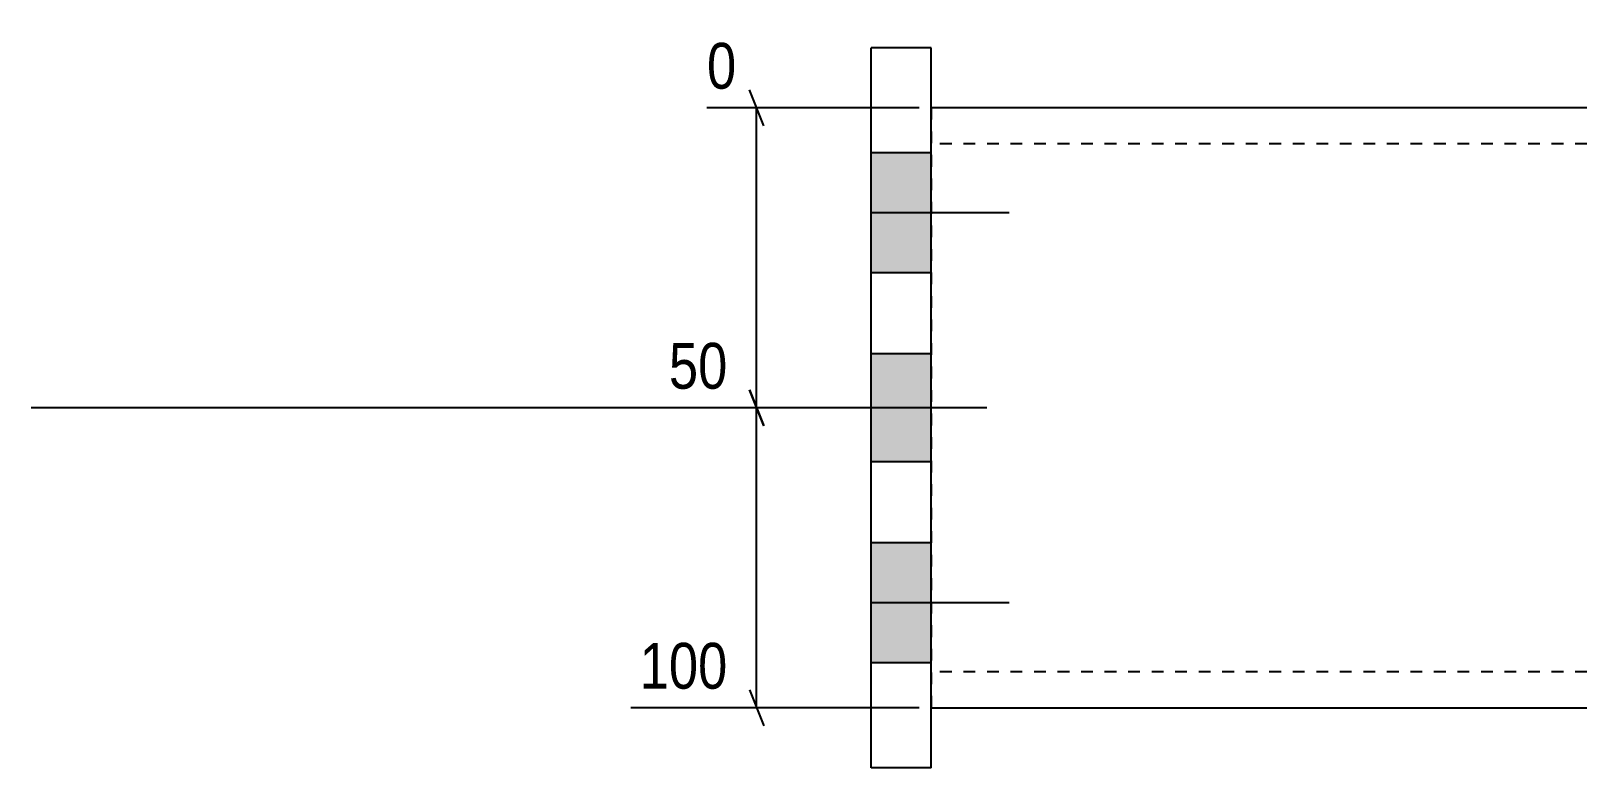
# Model space of a CAD drawing. Header units: millimetres. Extents: x -12 to 27782, y 5 to 703.
# Drawn here: x 17385.5 to 17644.8, y 4.8 to 127.6 of the extents above; entities that cross this region are included whole.
import ezdxf

# ---------------------------------------------------------------- set-up
doc = ezdxf.new("R2010")
doc.units = ezdxf.units.MM
doc.linetypes.add('DXK_LINE_DOT2', pattern=[3.9198, 1.9599, -1.9599])
doc.layers.add('MÅLSÆTNING', color=7, linetype='Continuous')
doc.layers.add('STÅL', color=7, linetype='Continuous')
doc.styles.add('Arial Narrow', font='ARIALN.TTF', dxfattribs={"height": 0.2})

msp = doc.modelspace()

# ---------------------------------------------------------------- hatches: boundary and pattern name
at = {"layer": 'STÅL', "linetype": 'Continuous'}
for points in [[(17535.55, 87.3), (17535.55, 107.3), (17525.55, 107.3), (17525.55, 87.3)], [(17525.55, 73.8), (17525.55, 55.8), (17535.55, 55.8), (17535.55, 73.8)], [(17525.55, 73.8), (17525.55, 55.8), (17535.55, 55.8), (17535.55, 73.8)], [(17535.55, 22.3), (17535.55, 42.3), (17525.55, 42.3), (17525.55, 22.3)]]:
    msp.add_hatch(color=96, dxfattribs=at).paths.add_polyline_path(points)

# ---------------------------------------------------------------- linework, layer by layer
at = {"layer": 'MÅLSÆTNING', "color": 7, "linetype": 'Continuous'}
for p, q in [((17507.64, 111.8), (17505.24, 117.8)), ((17533.55, 114.8), (17498.17, 114.8)), ((17506.44, 64.8), (17506.44, 114.8)), ((17505.24, 67.8), (17507.64, 61.8)), ((17507.64, 61.8), (17505.24, 67.8)), ((17523.55, 64.8), (17490.38, 64.8)), ((17523.55, 64.8), (17490.38, 64.8)), ((17506.44, 14.8), (17506.44, 64.8)), ((17505.24, 17.8), (17507.64, 11.8)), ((17533.55, 14.8), (17485.5, 14.8))]:
    msp.add_line(p, q, dxfattribs=at)
at = {"layer": 'STÅL', "color": 2, "linetype": 'Continuous'}
for p, q in [((17525.55, 4.8), (17525.55, 124.8)), ((17535.55, 124.8), (17525.55, 124.8)), ((17535.55, 4.8), (17535.55, 124.8)), ((17644.79, 114.8), (17535.55, 114.8)), ((17535.55, 14.8), (17644.79, 14.8)), ((17535.55, 4.8), (17525.55, 4.8))]:
    msp.add_line(p, q, dxfattribs=at)
at = {"layer": 'STÅL', "color": 7, "linetype": 'DXK_LINE_DOT2'}
for p, q in [((17535.55, 114.8), (17535.55, 15.71)), ((17644.79, 108.8), (17535.55, 108.8)), ((17644.79, 20.8), (17535.55, 20.8)), ((17535.55, 15.71), (17535.55, 14.8))]:
    msp.add_line(p, q, dxfattribs=at)
at = {"layer": 'STÅL', "color": 96, "linetype": 'Continuous'}
for p, q in [((17535.55, 107.3), (17525.55, 107.3)), ((17548.55, 97.3), (17525.55, 97.3)), ((17535.55, 87.3), (17525.55, 87.3)), ((17535.55, 73.8), (17525.55, 73.8)), ((17535.55, 73.8), (17525.55, 73.8)), ((17544.79, 64.8), (17385.55, 64.8)), ((17544.79, 64.8), (17385.55, 64.8)), ((17535.55, 55.8), (17525.55, 55.8)), ((17535.55, 55.8), (17525.55, 55.8)), ((17535.55, 42.3), (17525.55, 42.3)), ((17548.55, 32.3), (17525.55, 32.3)), ((17535.55, 22.3), (17525.55, 22.3))]:
    msp.add_line(p, q, dxfattribs=at)

# ---------------------------------------------------------------- wipeouts: each hides what was drawn before it
at = {"color": 0, "linetype": 'Continuous'}
for points in [[(17503.18, 66.4), (17503.18, 77.6), (17490.23, 77.6), (17490.23, 66.4)], [(17503.18, 16.4), (17503.18, 27.6), (17485.36, 27.6), (17485.36, 16.4)]]:
    msp.add_wipeout(points, dxfattribs=at).dxf.layer = 'MÅLSÆTNING'

# ---------------------------------------------------------------- next in the draw order: texts
at = {"layer": 'MÅLSÆTNING', "color": 3, "linetype": 'Continuous', "style": 'Arial Narrow'}
for s, p in [('50', (17491.83, 68)), ('100', (17486.96, 18))]:
    msp.add_text(s, height=7.635, dxfattribs=at).set_placement(p)

# ---------------------------------------------------------------- next in the draw order: wipeouts: each hides what was drawn before it
at = {"color": 0, "linetype": 'Continuous'}
msp.add_wipeout([(17504.64, 116.4), (17504.64, 127.6), (17496.57, 127.6), (17496.57, 116.4)], dxfattribs=at).dxf.layer = 'MÅLSÆTNING'

# ---------------------------------------------------------------- next in the draw order: texts
at = {"layer": 'MÅLSÆTNING', "color": 3, "linetype": 'Continuous', "style": 'Arial Narrow'}
msp.add_text('0', height=7.64, dxfattribs=at).set_placement((17498.17, 118))

doc.saveas('drawing.dxf')
